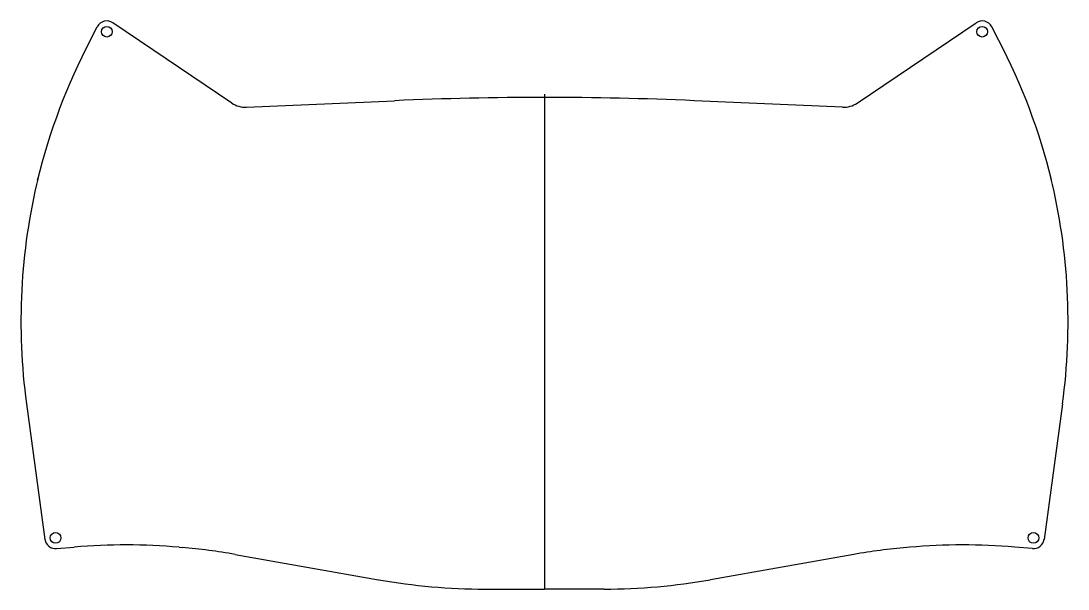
# Model space of a CAD drawing. Header units: millimetres. Extents: x -107 to 107, y -22 to 94.
import ezdxf

# ---------------------------------------------------------------- set-up
doc = ezdxf.new("R2010")
doc.units = ezdxf.units.MM
doc.layers.get('0').update_dxf_attribs({"linetype": 'CONTINUOUS'})

msp = doc.modelspace()

# ---------------------------------------------------------------- linework, layer by layer
for p, q in [((-92.96, 90.37), (-91.49, 93.18)), ((-63.98, 77.56), (-88.31, 93.99)), ((63.98, 77.56), (88.31, 93.99)), ((92.96, 90.37), (91.49, 93.18)), ((0, 79.39), (0, -21.88)), ((-60.97, 76.71), (-30.67, 78.04)), ((60.97, 76.71), (30.67, 78.04)), ((-103.71, 61.83), (-103.6, 62.29)), ((103.71, 61.83), (103.6, 62.29)), ((-105.98, 16.04), (-102.22, -11.71)), ((105.98, 16.04), (102.22, -11.71)), ((-99.85, -13.6), (-96.21, -13.29)), ((-74.75, -13.32), (-74.11, -13.38)), ((-63.3, -14.8), (-33.93, -19.98)), ((63.3, -14.8), (33.93, -19.98)), ((74.75, -13.32), (74.11, -13.38)), ((99.85, -13.6), (96.21, -13.29)), ((-12.22, -21.88), (0, -21.88)), ((12.22, -21.88), (0, -21.88))]:
    msp.add_line(p, q)
for centre in [(-89.54, 92.16), (89.54, 92.16), (-100.04, -11.41), (100.04, -11.41)]:
    msp.add_circle(centre, 1.1)
for centre, radius, start, end in [((-89.54, 92.16), 2.2, 55.9743, 152.3584), ((89.54, 92.16), 2.2, 27.6416, 124.0257), ((17.77, 32.38), 125, 152.3584, 166.374), ((-17.77, 32.38), 125, 13.626, 27.6416), ((-61.19, 81.71), 5, 235.9743, 272.5109), ((0, -621.29), 700, 87.48905, 92.51095), ((61.19, 81.71), 5, 267.4891, 304.0257), ((17.88, 32.84), 125, 166.374, 187.7242), ((-17.88, 32.84), 125, -7.7242, 13.626), ((-100.04, -11.41), 2.2, 187.7242, 274.8474), ((-85.65, -137.85), 125, 85, 94.8473), ((85.65, -137.85), 125, 85.1527, 95), ((100.04, -11.41), 2.2, 265.1526, 352.2758), ((-85.01, -137.9), 125, 80, 85), ((85.01, -137.9), 125, 95, 100), ((-12.22, 103.12), 125, 260, 270), ((12.22, 103.12), 125, 270, 280)]:
    msp.add_arc(centre, radius, start, end)

doc.saveas('drawing.dxf')
